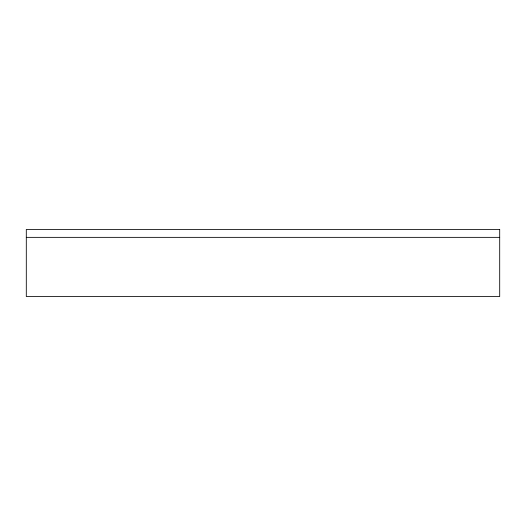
<?xml version="1.0" encoding="UTF-8"?>
<svg xmlns="http://www.w3.org/2000/svg" width="526" height="526" viewBox="0 0 526 526"><rect width="100%" height="100%" fill="white"/><g stroke="black" fill="none" stroke-linecap="round" stroke-linejoin="round"><path stroke-width="0.79" d="M26.3 237.357L499.7 237.357M499.7 229.468L26.3 229.468L26.3 296.532L499.7 296.532L499.7 229.468"/></g></svg>
